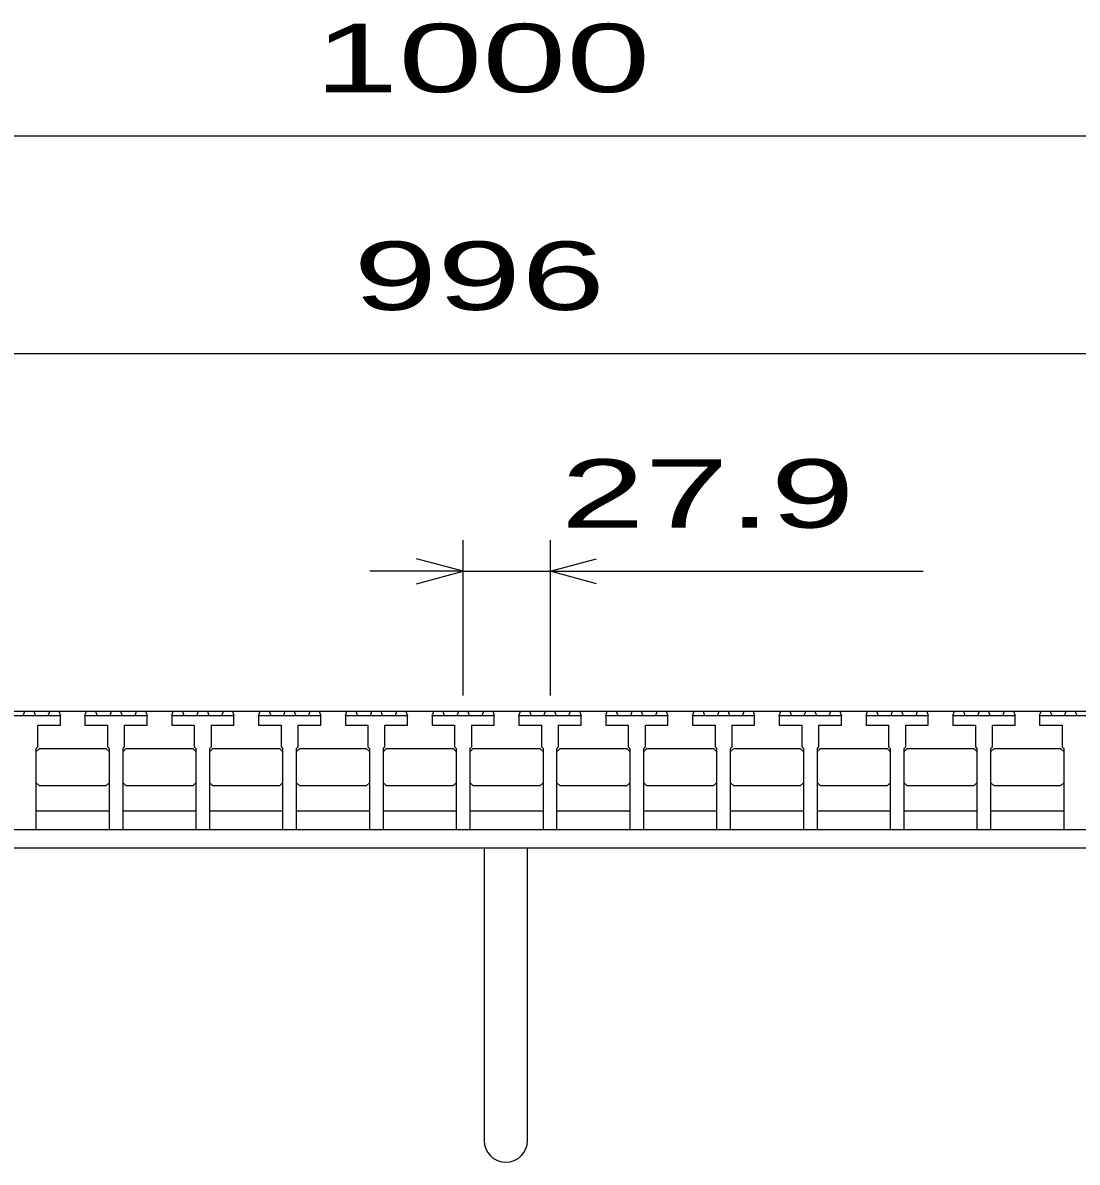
# Model space of a CAD drawing. Units: millimetres, scale not verified. Extents: x -1820 to 1731, y -1282 to 1054.
# Drawn here: x -1076.3 to -737.3, y -657 to -290.7 of the extents above; entities that cross this region are included whole.
import ezdxf
from ezdxf.enums import TextEntityAlignment as Align

# ---------------------------------------------------------------- set-up
doc = ezdxf.new("R2010")
doc.units = ezdxf.units.MM
doc.header["$LTSCALE"] = 10
for name, color, linetype, lineweight in [('16', 3, 'Continuous', 25), ('19', 6, 'Continuous', 25), ('22', 2, 'Continuous', 25)]:
    doc.layers.add(name, color=color, linetype=linetype, lineweight=lineweight)
doc.styles.add('ベクトル', font='')
doc.styles.get('ベクトル').set_extended_font_data('ベクトル')

msp = doc.modelspace()

# ---------------------------------------------------------------- linework, layer by layer
at = {"layer": '16'}
for p, q in [((-1419, -512), (-423, -512)), ((-1076.15, -513.5), (-1075.65, -512)), ((-1075.65, -512), (-1072.75, -512)), ((-1072.75, -512), (-1072.25, -513.5)), ((-1068.1, -513.5), (-1067.6, -512)), ((-1067.6, -512), (-1064.7, -512)), ((-1064.7, -512), (-1064.2, -513.5)), ((-1056.3, -513.5), (-1055.8, -512)), ((-1055.8, -512), (-1052.9, -512)), ((-1052.9, -512), (-1052.4, -513.5)), ((-1048.25, -513.5), (-1047.75, -512)), ((-1047.75, -512), (-1044.85, -512)), ((-1044.85, -512), (-1044.35, -513.5)), ((-1040.2, -513.5), (-1039.7, -512)), ((-1039.7, -512), (-1036.8, -512)), ((-1036.8, -512), (-1036.3, -513.5)), ((-1028.4, -513.5), (-1027.9, -512)), ((-1027.9, -512), (-1025, -512)), ((-1025, -512), (-1024.5, -513.5)), ((-1020.35, -513.5), (-1019.85, -512)), ((-1019.85, -512), (-1016.95, -512)), ((-1016.95, -512), (-1016.45, -513.5)), ((-1012.3, -513.5), (-1011.8, -512)), ((-1011.8, -512), (-1008.9, -512)), ((-1008.9, -512), (-1008.4, -513.5)), ((-1000.5, -513.5), (-1000, -512)), ((-1000, -512), (-997.1, -512)), ((-997.1, -512), (-996.6, -513.5)), ((-992.45, -513.5), (-991.95, -512)), ((-991.95, -512), (-989.05, -512)), ((-989.05, -512), (-988.55, -513.5)), ((-984.4, -513.5), (-983.9, -512)), ((-983.9, -512), (-981, -512)), ((-981, -512), (-980.5, -513.5)), ((-972.6, -513.5), (-972.1, -512)), ((-972.1, -512), (-969.2, -512)), ((-969.2, -512), (-968.7, -513.5)), ((-964.55, -513.5), (-964.05, -512)), ((-964.05, -512), (-961.15, -512)), ((-961.15, -512), (-960.65, -513.5)), ((-956.5, -513.5), (-956, -512)), ((-956, -512), (-953.1, -512)), ((-953.1, -512), (-952.6, -513.5)), ((-944.7, -513.5), (-944.2, -512)), ((-944.2, -512), (-941.3, -512)), ((-941.3, -512), (-940.8, -513.5)), ((-936.65, -513.5), (-936.15, -512)), ((-936.15, -512), (-933.25, -512)), ((-933.25, -512), (-932.75, -513.5)), ((-928.6, -513.5), (-928.1, -512)), ((-928.1, -512), (-925.2, -512)), ((-925.2, -512), (-924.7, -513.5)), ((-916.8, -513.5), (-916.3, -512)), ((-916.3, -512), (-913.4, -512)), ((-913.4, -512), (-912.9, -513.5)), ((-908.75, -513.5), (-908.25, -512)), ((-908.25, -512), (-905.35, -512)), ((-905.35, -512), (-904.85, -513.5)), ((-900.7, -513.5), (-900.2, -512)), ((-900.2, -512), (-897.3, -512)), ((-897.3, -512), (-896.8, -513.5)), ((-888.9, -513.5), (-888.4, -512)), ((-888.4, -512), (-885.5, -512)), ((-885.5, -512), (-885, -513.5)), ((-880.85, -513.5), (-880.35, -512)), ((-880.35, -512), (-877.45, -512)), ((-877.45, -512), (-876.95, -513.5)), ((-872.8, -513.5), (-872.3, -512)), ((-872.3, -512), (-869.4, -512)), ((-869.4, -512), (-868.9, -513.5)), ((-861, -513.5), (-860.5, -512)), ((-860.5, -512), (-857.6, -512)), ((-857.6, -512), (-857.1, -513.5)), ((-852.95, -513.5), (-852.45, -512)), ((-852.45, -512), (-849.55, -512)), ((-849.55, -512), (-849.05, -513.5)), ((-844.9, -513.5), (-844.4, -512)), ((-844.4, -512), (-841.5, -512)), ((-841.5, -512), (-841, -513.5)), ((-833.1, -513.5), (-832.6, -512)), ((-832.6, -512), (-829.7, -512)), ((-829.7, -512), (-829.2, -513.5)), ((-825.05, -513.5), (-824.55, -512)), ((-824.55, -512), (-821.65, -512)), ((-821.65, -512), (-821.15, -513.5)), ((-817, -513.5), (-816.5, -512)), ((-816.5, -512), (-813.6, -512)), ((-813.6, -512), (-813.1, -513.5)), ((-805.2, -513.5), (-804.7, -512)), ((-804.7, -512), (-801.8, -512)), ((-801.8, -512), (-801.3, -513.5)), ((-797.15, -513.5), (-796.65, -512)), ((-796.65, -512), (-793.75, -512)), ((-793.75, -512), (-793.25, -513.5)), ((-789.1, -513.5), (-788.6, -512)), ((-788.6, -512), (-785.7, -512)), ((-785.7, -512), (-785.2, -513.5)), ((-777.3, -513.5), (-776.8, -512)), ((-776.8, -512), (-773.9, -512)), ((-773.9, -512), (-773.4, -513.5)), ((-769.25, -513.5), (-768.75, -512)), ((-768.75, -512), (-765.85, -512)), ((-765.85, -512), (-765.35, -513.5)), ((-761.2, -513.5), (-760.7, -512)), ((-760.7, -512), (-757.8, -512)), ((-757.8, -512), (-757.3, -513.5)), ((-749.4, -513.5), (-748.9, -512)), ((-748.9, -512), (-746, -512)), ((-746, -512), (-745.5, -513.5)), ((-741.35, -513.5), (-740.85, -512)), ((-740.85, -512), (-737.95, -512)), ((-737.95, -512), (-737.45, -513.5)), ((-1064.2, -513.5), (-1084.2, -513.5)), ((-1071.45, -523.5), (-1071.45, -516.5)), ((-1071.45, -516.5), (-1064.2, -516.5)), ((-1064.2, -516.5), (-1064.2, -513.5)), ((-1056.3, -513.5), (-1056.3, -516.5)), ((-1036.3, -513.5), (-1056.3, -513.5)), ((-1056.3, -516.5), (-1049.05, -516.5)), ((-1049.05, -516.5), (-1049.05, -523.5)), ((-1043.55, -523.5), (-1043.55, -516.5)), ((-1043.55, -516.5), (-1036.3, -516.5)), ((-1036.3, -516.5), (-1036.3, -513.5)), ((-1028.4, -513.5), (-1028.4, -516.5)), ((-1008.4, -513.5), (-1028.4, -513.5)), ((-1028.4, -516.5), (-1021.15, -516.5)), ((-1021.15, -516.5), (-1021.15, -523.5)), ((-1015.65, -523.5), (-1015.65, -516.5)), ((-1015.65, -516.5), (-1008.4, -516.5)), ((-1008.4, -516.5), (-1008.4, -513.5)), ((-1000.5, -513.5), (-1000.5, -516.5)), ((-980.5, -513.5), (-1000.5, -513.5)), ((-1000.5, -516.5), (-993.25, -516.5)), ((-993.25, -516.5), (-993.25, -523.5)), ((-987.75, -523.5), (-987.75, -516.5)), ((-987.75, -516.5), (-980.5, -516.5)), ((-980.5, -516.5), (-980.5, -513.5)), ((-972.6, -513.5), (-972.6, -516.5)), ((-952.6, -513.5), (-972.6, -513.5)), ((-972.6, -516.5), (-965.35, -516.5)), ((-965.35, -516.5), (-965.35, -523.5)), ((-959.85, -523.5), (-959.85, -516.5)), ((-959.85, -516.5), (-952.6, -516.5)), ((-952.6, -516.5), (-952.6, -513.5)), ((-944.7, -513.5), (-944.7, -516.5)), ((-924.7, -513.5), (-944.7, -513.5)), ((-944.7, -516.5), (-937.45, -516.5)), ((-937.45, -516.5), (-937.45, -523.5)), ((-931.95, -523.5), (-931.95, -516.5)), ((-931.95, -516.5), (-924.7, -516.5)), ((-924.7, -516.5), (-924.7, -513.5)), ((-916.8, -513.5), (-916.8, -516.5)), ((-896.8, -513.5), (-916.8, -513.5)), ((-916.8, -516.5), (-909.55, -516.5)), ((-909.55, -516.5), (-909.55, -523.5)), ((-904.05, -523.5), (-904.05, -516.5)), ((-904.05, -516.5), (-896.8, -516.5)), ((-896.8, -516.5), (-896.8, -513.5)), ((-888.9, -513.5), (-888.9, -516.5)), ((-868.9, -513.5), (-888.9, -513.5)), ((-888.9, -516.5), (-881.65, -516.5)), ((-881.65, -516.5), (-881.65, -523.5)), ((-876.15, -523.5), (-876.15, -516.5)), ((-876.15, -516.5), (-868.9, -516.5)), ((-868.9, -516.5), (-868.9, -513.5)), ((-861, -513.5), (-861, -516.5)), ((-841, -513.5), (-861, -513.5)), ((-861, -516.5), (-853.75, -516.5)), ((-853.75, -516.5), (-853.75, -523.5)), ((-848.25, -523.5), (-848.25, -516.5)), ((-848.25, -516.5), (-841, -516.5)), ((-841, -516.5), (-841, -513.5)), ((-833.1, -513.5), (-833.1, -516.5)), ((-813.1, -513.5), (-833.1, -513.5)), ((-833.1, -516.5), (-825.85, -516.5)), ((-825.85, -516.5), (-825.85, -523.5)), ((-820.35, -523.5), (-820.35, -516.5)), ((-820.35, -516.5), (-813.1, -516.5)), ((-813.1, -516.5), (-813.1, -513.5)), ((-805.2, -513.5), (-805.2, -516.5)), ((-785.2, -513.5), (-805.2, -513.5)), ((-805.2, -516.5), (-797.95, -516.5)), ((-797.95, -516.5), (-797.95, -523.5)), ((-792.45, -523.5), (-792.45, -516.5)), ((-792.45, -516.5), (-785.2, -516.5)), ((-785.2, -516.5), (-785.2, -513.5)), ((-777.3, -513.5), (-777.3, -516.5)), ((-757.3, -513.5), (-777.3, -513.5)), ((-777.3, -516.5), (-770.05, -516.5)), ((-770.05, -516.5), (-770.05, -523.5)), ((-764.55, -523.5), (-764.55, -516.5)), ((-764.55, -516.5), (-757.3, -516.5)), ((-757.3, -516.5), (-757.3, -513.5)), ((-749.4, -513.5), (-749.4, -516.5)), ((-729.4, -513.5), (-749.4, -513.5)), ((-749.4, -516.5), (-742.15, -516.5)), ((-742.15, -516.5), (-742.15, -523.5)), ((-1071.95, -524), (-1071.45, -523.5)), ((-1049.05, -523.5), (-1048.55, -524)), ((-1044.05, -524), (-1043.55, -523.5)), ((-1021.15, -523.5), (-1020.65, -524)), ((-1016.15, -524), (-1015.65, -523.5)), ((-993.25, -523.5), (-992.75, -524)), ((-988.25, -524), (-987.75, -523.5)), ((-965.35, -523.5), (-964.85, -524)), ((-960.35, -524), (-959.85, -523.5)), ((-937.45, -523.5), (-936.95, -524)), ((-932.45, -524), (-931.95, -523.5)), ((-909.55, -523.5), (-909.05, -524)), ((-904.55, -524), (-904.05, -523.5)), ((-881.65, -523.5), (-881.15, -524)), ((-876.65, -524), (-876.15, -523.5)), ((-853.75, -523.5), (-853.25, -524)), ((-848.75, -524), (-848.25, -523.5)), ((-825.85, -523.5), (-825.35, -524)), ((-820.85, -524), (-820.35, -523.5)), ((-797.95, -523.5), (-797.45, -524)), ((-792.95, -524), (-792.45, -523.5)), ((-770.05, -523.5), (-769.55, -524)), ((-765.05, -524), (-764.55, -523.5)), ((-742.15, -523.5), (-741.65, -524)), ((-1071.95, -550), (-1071.95, -524)), ((-1071.95, -525), (-1070.95, -524)), ((-1070.95, -524), (-1049.55, -524)), ((-1049.55, -524), (-1048.55, -525)), ((-1048.55, -524), (-1048.55, -550)), ((-1044.05, -550), (-1044.05, -524)), ((-1044.05, -525), (-1043.05, -524)), ((-1043.05, -524), (-1021.65, -524)), ((-1021.65, -524), (-1020.65, -525)), ((-1020.65, -524), (-1020.65, -550)), ((-1016.15, -550), (-1016.15, -524)), ((-1016.15, -525), (-1015.15, -524)), ((-1015.15, -524), (-993.75, -524)), ((-993.75, -524), (-992.75, -525)), ((-992.75, -524), (-992.75, -550)), ((-988.25, -550), (-988.25, -524)), ((-988.25, -525), (-987.25, -524)), ((-987.25, -524), (-965.85, -524)), ((-965.85, -524), (-964.85, -525)), ((-964.85, -524), (-964.85, -550)), ((-960.35, -550), (-960.35, -524)), ((-960.35, -525), (-959.35, -524)), ((-959.35, -524), (-937.95, -524)), ((-937.95, -524), (-936.95, -525)), ((-936.95, -524), (-936.95, -550)), ((-932.45, -550), (-932.45, -524)), ((-932.45, -525), (-931.45, -524)), ((-931.45, -524), (-910.05, -524)), ((-910.05, -524), (-909.05, -525)), ((-909.05, -524), (-909.05, -550)), ((-904.55, -550), (-904.55, -524)), ((-904.55, -525), (-903.55, -524)), ((-903.55, -524), (-882.15, -524)), ((-882.15, -524), (-881.15, -525)), ((-881.15, -524), (-881.15, -550)), ((-876.65, -550), (-876.65, -524)), ((-876.65, -525), (-875.65, -524)), ((-875.65, -524), (-854.25, -524)), ((-854.25, -524), (-853.25, -525)), ((-853.25, -524), (-853.25, -550)), ((-848.75, -550), (-848.75, -524)), ((-848.75, -525), (-847.75, -524)), ((-847.75, -524), (-826.35, -524)), ((-826.35, -524), (-825.35, -525)), ((-825.35, -524), (-825.35, -550)), ((-820.85, -550), (-820.85, -524)), ((-820.85, -525), (-819.85, -524)), ((-819.85, -524), (-798.45, -524)), ((-798.45, -524), (-797.45, -525)), ((-797.45, -524), (-797.45, -550)), ((-792.95, -550), (-792.95, -524)), ((-792.95, -525), (-791.95, -524)), ((-791.95, -524), (-770.55, -524)), ((-770.55, -524), (-769.55, -525)), ((-769.55, -524), (-769.55, -550)), ((-765.05, -550), (-765.05, -524)), ((-765.05, -525), (-764.05, -524)), ((-764.05, -524), (-742.65, -524)), ((-742.65, -524), (-741.65, -525)), ((-741.65, -524), (-741.65, -550)), ((-1070.95, -536), (-1071.95, -535)), ((-1049.55, -536), (-1070.95, -536)), ((-1048.55, -535), (-1049.55, -536)), ((-1043.05, -536), (-1044.05, -535)), ((-1021.65, -536), (-1043.05, -536)), ((-1020.65, -535), (-1021.65, -536)), ((-1015.15, -536), (-1016.15, -535)), ((-993.75, -536), (-1015.15, -536)), ((-992.75, -535), (-993.75, -536)), ((-987.25, -536), (-988.25, -535)), ((-965.85, -536), (-987.25, -536)), ((-964.85, -535), (-965.85, -536)), ((-959.35, -536), (-960.35, -535)), ((-937.95, -536), (-959.35, -536)), ((-936.95, -535), (-937.95, -536)), ((-931.45, -536), (-932.45, -535)), ((-910.05, -536), (-931.45, -536)), ((-909.05, -535), (-910.05, -536)), ((-903.55, -536), (-904.55, -535)), ((-882.15, -536), (-903.55, -536)), ((-881.15, -535), (-882.15, -536)), ((-875.65, -536), (-876.65, -535)), ((-854.25, -536), (-875.65, -536)), ((-853.25, -535), (-854.25, -536)), ((-847.75, -536), (-848.75, -535)), ((-826.35, -536), (-847.75, -536)), ((-825.35, -535), (-826.35, -536)), ((-819.85, -536), (-820.85, -535)), ((-798.45, -536), (-819.85, -536)), ((-797.45, -535), (-798.45, -536)), ((-791.95, -536), (-792.95, -535)), ((-770.55, -536), (-791.95, -536)), ((-769.55, -535), (-770.55, -536)), ((-764.05, -536), (-765.05, -535)), ((-742.65, -536), (-764.05, -536)), ((-741.65, -535), (-742.65, -536)), ((-1071.95, -544), (-1048.55, -544)), ((-1044.05, -544), (-1020.65, -544)), ((-1016.15, -544), (-992.75, -544)), ((-988.25, -544), (-964.85, -544)), ((-960.35, -544), (-936.95, -544)), ((-932.45, -544), (-909.05, -544)), ((-904.55, -544), (-881.15, -544)), ((-876.65, -544), (-853.25, -544)), ((-848.75, -544), (-825.35, -544)), ((-820.85, -544), (-797.45, -544)), ((-792.95, -544), (-769.55, -544)), ((-765.05, -544), (-741.65, -544)), ((-1076.45, -550), (-1071.95, -550)), ((-1048.55, -550), (-1044.05, -550)), ((-1020.65, -550), (-1016.15, -550)), ((-992.75, -550), (-988.25, -550)), ((-964.85, -550), (-960.35, -550)), ((-936.95, -550), (-932.45, -550)), ((-909.05, -550), (-904.55, -550)), ((-881.15, -550), (-876.65, -550)), ((-853.25, -550), (-848.75, -550)), ((-825.35, -550), (-820.85, -550)), ((-797.45, -550), (-792.95, -550)), ((-769.55, -550), (-765.05, -550)), ((-741.65, -550), (-737.15, -550))]:
    msp.add_line(p, q, dxfattribs=at)
at = {"layer": '19'}
for p, q in [((-1421, -550), (-421, -550)), ((-421, -556), (-1421, -556)), ((-928, -556), (-928, -650)), ((-914, -650), (-914, -556))]:
    msp.add_line(p, q, dxfattribs=at)
msp.add_arc((-921, -650), 7, 180, 0, dxfattribs=at)
at = {"layer": '22', "color": 4}
for p, q in [((-1421, -327), (-421, -327)), ((-1419, -397), (-423, -397)), ((-934.7, -507), (-934.7, -457)), ((-906.8, -457), (-906.8, -507)), ((-934.7, -467), (-949.7, -463)), ((-906.8, -467), (-891.8, -463)), ((-934.7, -467), (-964.7, -467)), ((-949.7, -471), (-934.7, -467)), ((-934.7, -467), (-906.8, -467)), ((-891.8, -471), (-906.8, -467)), ((-906.8, -467), (-786.8, -467))]:
    msp.add_line(p, q, dxfattribs=at)

# ---------------------------------------------------------------- texts
at = {"layer": '22', "style": 'ベクトル', "width": 1.65}
for s, p in [(' 1000 ', (-996, -302)), (' 996 ', (-983.5, -372)), (' 27.9 ', (-916.8, -442))]:
    msp.add_text(s, height=21.99, dxfattribs=at).set_placement(p, align=Align.MIDDLE_LEFT)

doc.saveas('drawing.dxf')
